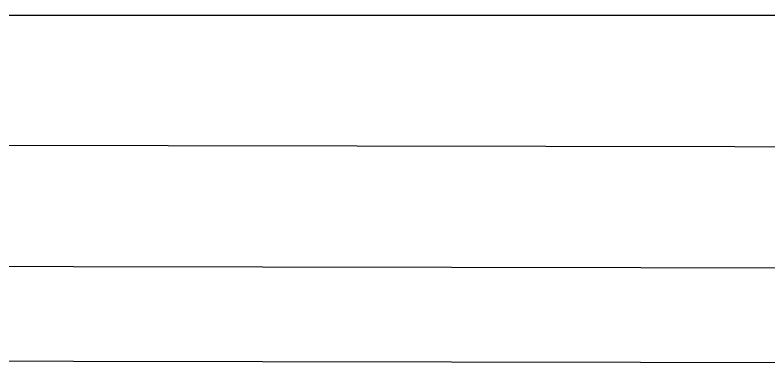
# Model space of a CAD drawing. Header units: metres. Extents: x -355 to -223, y 3 to 561.
# Drawn here: x -244.658 to -240.67, y 525.952 to 527.804 of the extents above; entities that cross this region are included whole.
import ezdxf

# ---------------------------------------------------------------- set-up
doc = ezdxf.new("R2010")
doc.units = ezdxf.units.M

# ---------------------------------------------------------------- blocks, each defined once
blk = doc.blocks.new('T2DPAA-T2D-C3S-RW-M2D-100010_dwg-40802999-DRG-2873035 - CONSTRUCTION SEQUENCE STAGE A9')
at = {"color": 254, "lineweight": 25, "true_color": 0xd0d0d0, "flags": 128}
for points in [[(41.559, -624.386), (42.2608, -627.0263), (43.545, -631.8586), (44.8292, -636.6908), (45.3668, -638.7137)], [(40.8679, -624.4464), (41.5953, -627.2032), (42.8709, -632.0377), (44.1466, -636.8723), (44.6806, -638.8961)], [(40.2189, -624.5032), (41.103, -627.8537), (42.3786, -632.6882), (43.6542, -637.5227), (44.0601, -639.061)], [(39.7135, -624.5474), (40.6195, -627.9812), (41.8951, -632.8158), (43.1708, -637.6503), (43.5769, -639.1894)]]:
    blk.add_lwpolyline(points, dxfattribs=at)
blk = doc.blocks.new('T2DPAA-T2D-PWC-RW-M2D-100010_RoadDesign_rvt-1-DRG-2873035 - CONSTRUCTION SEQUENCE STAGE A9')
at = {"color": 254, "lineweight": 25, "true_color": 0xd0d0d0, "rotation": 75.11694444444437}
blk.add_blockref('T2DPAA-T2D-C3S-RW-M2D-100010_dwg-40802999-DRG-2873035 - CONSTRUCTION SEQUENCE STAGE A9', (-1722.337, 648.0105), dxfattribs=at)

msp = doc.modelspace()

# ---------------------------------------------------------------- block references
at = {"lineweight": 5}
msp.add_blockref('T2DPAA-T2D-PWC-RW-M2D-100010_RoadDesign_rvt-1-DRG-2873035 - CONSTRUCTION SEQUENCE STAGE A9', (860.641, 0), dxfattribs=at)

doc.saveas('drawing.dxf')
